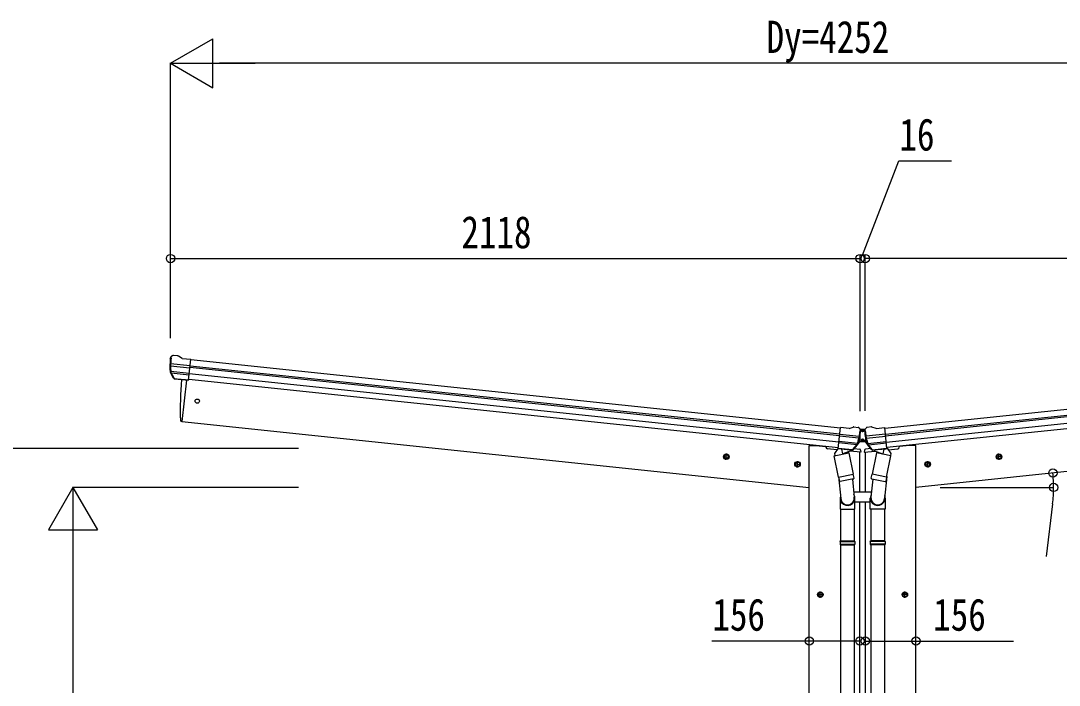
# Model space of a CAD drawing. Units: millimetres, scale not verified. Extents: x -12615 to 12615, y -8910 to 8910.
# Drawn here: x -9501 to -6311, y -2823 to -781 of the extents above; entities that cross this region are included whole.
import ezdxf
from ezdxf.enums import TextEntityAlignment as Align

# ---------------------------------------------------------------- set-up
doc = ezdxf.new("R2010")
doc.units = ezdxf.units.MM
doc.header["$LTSCALE"] = 40
for name, color, linetype in [('0-4_YKK_13', 4, 'Continuous'), ('0-5_YKK_A1', 4, 'Continuous'), ('0-6_YKK_D', 6, 'Continuous')]:
    doc.layers.add(name, color=color, linetype=linetype)
doc.styles.add('ＭＳ ゴシック', font='')
doc.styles.get('ＭＳ ゴシック').set_extended_font_data('MS Gothic')

msp = doc.modelspace()

# ---------------------------------------------------------------- linework, layer by layer
at = {"layer": '0-4_YKK_13'}
for p, q in [((-9042.15, -1818.6), (-9041.84, -1816.75)), ((-9039.9, -1814.21), (-9040.76, -1814.9)), ((-9035.58, -1810.71), (-9039.9, -1814.21)), ((-9035.58, -1810.71), (-9035.58, -1810.71)), ((-9031.91, -1809.62), (-9031.91, -1809.62)), ((-9005.6, -1818.42), (-8979.07, -1821.21)), ((-9041.45, -1841.33), (-8981.85, -1847.59)), ((-8981.23, -1841.74), (-9040.97, -1835.46)), ((-8985.86, -1885.76), (-8979.07, -1821.21)), ((-9031.72, -1879.75), (-9041.84, -1861.49)), ((-9040.61, -1858.08), (-8983.58, -1864.08)), ((-9030.66, -1879.32), (-9040.11, -1861.02)), ((-9039.22, -1862.74), (-8984.05, -1868.54)), ((-9021.66, -1882), (-9029.35, -1881.19)), ((-9029.21, -1880.98), (-8985.84, -1885.54)), ((-9021.41, -1882.12), (-9021.66, -1882)), ((-8996.08, -1884.78), (-9021.41, -1882.12)), ((-8992.74, -1885.04), (-9006.13, -2012.43)), ((-8995.8, -1884.72), (-8996.08, -1884.78)), ((-8985.86, -1885.76), (-8995.8, -1884.72)), ((-9006.13, -2012.43), (-9008.18, -2012.14)), ((-6989.77, -2095.56), (-6982.99, -2031.01)), ((-6956.47, -2033.79), (-6982.99, -2031.01)), ((-6928.9, -2030.66), (-6928.9, -2030.66)), ((-6925.54, -2032.48), (-6925.54, -2032.48)), ((-6925.54, -2032.48), (-6922.04, -2036.8)), ((-6922.2, -2036.61), (-6922.19, -2036.53)), ((-6922.19, -2036.53), (-6907.69, -2036.53)), ((-6922.04, -2036.8), (-6921.34, -2037.66)), ((-6920.75, -2041.57), (-6920.67, -2039.7)), ((-6913.68, -2041.25), (-6912.84, -2041.25)), ((-6909.13, -2041.57), (-6909.21, -2039.7)), ((-6907.84, -2036.8), (-6908.54, -2037.66)), ((-6904.34, -2032.48), (-6907.84, -2036.8)), ((-6907.68, -2036.61), (-6907.69, -2036.53)), ((-6904.34, -2032.48), (-6904.34, -2032.48)), ((-6900.99, -2030.66), (-6900.98, -2030.66)), ((-6873.41, -2033.79), (-6846.89, -2031.01)), ((-6840.11, -2095.56), (-6846.89, -2031.01)), ((-6926.16, -2063.65), (-6985.76, -2057.39)), ((-6985.15, -2051.54), (-6925.41, -2057.81)), ((-6923.77, -2073.53), (-6922.02, -2073.53)), ((-6923.44, -2059.42), (-6923.44, -2071.07)), ((-6921.73, -2074.03), (-6923.44, -2071.07)), ((-6913.68, -2069.95), (-6912.84, -2069.95)), ((-6908.15, -2074.03), (-6906.44, -2071.07)), ((-6907.86, -2073.53), (-6906.47, -2073.53)), ((-6906.44, -2059.42), (-6906.44, -2071.07)), ((-6844.73, -2051.54), (-6904.47, -2057.81)), ((-6903.72, -2063.65), (-6844.12, -2057.39)), ((-7028.02, -2088.61), (-7027.59, -2091.84)), ((-6993.89, -2099.24), (-7023.16, -2096.16)), ((-6990.54, -2094.16), (-7001.74, -2111.09)), ((-6989.61, -2093.98), (-6990.54, -2094.16)), ((-6989.77, -2095.56), (-6979.83, -2096.6)), ((-6946.37, -2099.89), (-6989.75, -2095.33)), ((-6932.79, -2084.14), (-6987.96, -2078.34)), ((-6986.23, -2096.02), (-6987.79, -2095.86)), ((-6930.46, -2079.87), (-6987.5, -2073.87)), ((-6948.69, -2099.97), (-6986.23, -2096.02)), ((-6980.09, -2097.05), (-6977.17, -2111.4)), ((-6979.83, -2096.6), (-6979.58, -2096.72)), ((-6979.58, -2096.72), (-6954.24, -2099.39)), ((-6950.95, -2102.29), (-6975.7, -2112.04)), ((-6959.28, -2105.58), (-6958.63, -2108.81)), ((-6954.24, -2099.39), (-6953.97, -2099.32)), ((-6953.97, -2099.32), (-6946.28, -2100.13)), ((-6920.14, -2106.99), (-6953.87, -2103.45)), ((-6950.48, -2100.43), (-6950.33, -2101.16)), ((-6947.12, -2100.13), (-6948.69, -2099.97)), ((-6944.61, -2098.57), (-6931.56, -2082.64)), ((-6943.67, -2099.21), (-6929.97, -2083.46)), ((-6940.55, -2095.8), (-6923.7, -2097.57)), ((-6928.92, -2080.95), (-6923.77, -2075.03)), ((-6927.85, -2077.43), (-6924.91, -2074.05)), ((-6906.47, -2075.03), (-6923.77, -2075.03)), ((-6921.73, -2074.03), (-6908.15, -2074.03)), ((-6921.04, -2100.16), (-6920.14, -2106.99)), ((-6908.84, -2100.16), (-6909.74, -2106.99)), ((-6909.74, -2106.99), (-6876.01, -2103.45)), ((-6900.75, -2081.61), (-6906.47, -2075.03)), ((-6889.33, -2095.8), (-6906.18, -2097.57)), ((-6901.84, -2078.07), (-6905.34, -2074.05)), ((-6886.21, -2099.21), (-6899.91, -2083.46)), ((-6899.42, -2079.87), (-6842.39, -2073.87)), ((-6885.27, -2098.57), (-6898.32, -2082.64)), ((-6897.09, -2084.14), (-6841.92, -2078.34)), ((-6875.91, -2099.32), (-6883.6, -2100.13)), ((-6883.51, -2099.89), (-6840.13, -2095.33)), ((-6882.76, -2100.13), (-6881.19, -2099.97)), ((-6881.19, -2099.97), (-6843.65, -2096.02)), ((-6879.4, -2100.43), (-6879.55, -2101.16)), ((-6878.93, -2102.29), (-6854.18, -2112.04)), ((-6875.64, -2099.39), (-6875.91, -2099.32)), ((-6850.31, -2096.72), (-6875.64, -2099.39)), ((-6870.6, -2105.58), (-6871.26, -2108.81)), ((-6849.79, -2097.05), (-6852.71, -2111.4)), ((-6850.05, -2096.6), (-6850.31, -2096.72)), ((-6840.11, -2095.56), (-6850.05, -2096.6)), ((-6843.65, -2096.02), (-6842.09, -2095.86)), ((-6840.27, -2093.98), (-6839.35, -2094.16)), ((-6839.35, -2094.16), (-6828.14, -2111.09)), ((-6835.99, -2099.24), (-6806.72, -2096.16)), ((-6801.86, -2088.61), (-6802.29, -2091.84)), ((-7001.99, -2117.63), (-6957.11, -2108.5)), ((-6988.63, -2183.28), (-7001.99, -2117.63)), ((-7001.74, -2111.09), (-7000.47, -2117.32)), ((-6957.11, -2108.5), (-6943.75, -2174.15)), ((-6872.77, -2108.5), (-6886.13, -2174.15)), ((-6827.89, -2117.63), (-6872.77, -2108.5)), ((-6841.25, -2183.28), (-6827.89, -2117.63)), ((-6828.14, -2111.09), (-6829.41, -2117.32)), ((-6989.06, -2181.14), (-6982.41, -2248.89)), ((-6988.63, -2183.28), (-6943.75, -2174.15)), ((-6988.62, -2183.28), (-6986.08, -2195.75)), ((-6942.82, -2188.76), (-6983.78, -2197.09)), ((-6946.16, -2189.44), (-6940.6, -2245.16)), ((-6941.27, -2186.4), (-6943.76, -2174.15)), ((-6941.48, -2187.8), (-6941.48, -2187.8)), ((-6883.72, -2189.44), (-6889.28, -2245.16)), ((-6888.61, -2186.4), (-6886.12, -2174.15)), ((-6888.4, -2187.8), (-6888.4, -2187.8)), ((-6887.06, -2188.76), (-6846.1, -2197.09)), ((-6841.25, -2183.28), (-6886.13, -2174.15)), ((-6840.82, -2181.14), (-6847.47, -2248.89)), ((-6841.26, -2183.28), (-6843.8, -2195.75)), ((-6887.73, -2229.55), (-6942.16, -2229.55)), ((-6984.45, -2247.67), (-6984.45, -2282.32)), ((-6938.45, -2282.32), (-6938.45, -2247.97)), ((-6938.45, -2259.55), (-6891.43, -2259.55)), ((-6891.43, -2282.32), (-6891.43, -2247.97)), ((-6845.43, -2247.67), (-6845.43, -2282.32)), ((-6984.45, -2282.32), (-6938.45, -2282.32)), ((-6982.45, -2282.32), (-6982.45, -2379.07)), ((-6940.45, -2282.32), (-6940.45, -2379.07)), ((-6845.43, -2282.32), (-6891.43, -2282.32)), ((-6889.43, -2282.32), (-6889.43, -2379.07)), ((-6847.43, -2282.32), (-6847.43, -2379.07)), ((-6984.45, -2381.07), (-6983.45, -2379.07)), ((-6984.45, -2381.07), (-6938.45, -2381.07)), ((-6984.45, -2381.07), (-6984.45, -2389.07)), ((-6984.45, -2389.07), (-6938.45, -2389.07)), ((-6984.45, -2389.07), (-6983.45, -2391.07)), ((-6983.45, -2379.07), (-6939.45, -2379.07)), ((-6983.45, -2391.07), (-6939.45, -2391.07)), ((-6982.45, -2391.07), (-6982.45, -3154.95)), ((-6940.45, -2391.07), (-6940.45, -3154.95)), ((-6938.45, -2381.07), (-6939.45, -2379.07)), ((-6891.43, -2381.07), (-6890.43, -2379.07)), ((-6845.43, -2381.07), (-6891.43, -2381.07)), ((-6845.43, -2389.07), (-6891.43, -2389.07)), ((-6846.43, -2379.07), (-6890.43, -2379.07)), ((-6846.43, -2391.07), (-6890.43, -2391.07)), ((-6889.43, -2391.07), (-6889.43, -3154.95)), ((-6847.43, -2391.07), (-6847.43, -3154.95)), ((-6845.43, -2381.07), (-6846.43, -2379.07)), ((-6845.43, -2389.07), (-6846.43, -2391.07)), ((-6845.43, -2381.07), (-6845.43, -2389.07))]:
    msp.add_line(p, q, dxfattribs=at)
for points in [[(-9018.43, -1811.04), (-9018.43, -1811.04), (-9031.91, -1809.62)], [(-9005.6, -1818.42), (-9017.2, -1811.45), (-9017.2, -1811.45)], [(-6956.47, -2033.79), (-6943.67, -2029.39), (-6943.67, -2029.39)], [(-6942.38, -2029.24), (-6942.38, -2029.24), (-6928.9, -2030.66)], [(-6916.2, -2040.41), (-6917.04, -2040.41), (-6917.04, -2041.25), (-6916.2, -2041.25)], [(-6914.52, -2039.57), (-6914.52, -2038.73), (-6915.36, -2038.73), (-6915.36, -2039.57)], [(-6912.84, -2041.25), (-6912.84, -2040.41), (-6913.68, -2040.41)], [(-6887.5, -2029.24), (-6887.5, -2029.24), (-6900.98, -2030.66)], [(-6873.41, -2033.79), (-6886.21, -2029.39), (-6886.21, -2029.39)], [(-6916.2, -2069.11), (-6917.04, -2069.11), (-6917.04, -2069.95), (-6916.2, -2069.95)], [(-6915.36, -2042.09), (-6915.36, -2042.93), (-6914.52, -2042.93), (-6914.52, -2042.09)], [(-6914.52, -2068.27), (-6914.52, -2067.43), (-6915.36, -2067.43), (-6915.36, -2068.27)], [(-6915.36, -2070.79), (-6915.36, -2071.63), (-6914.52, -2071.63), (-6914.52, -2070.79)], [(-6912.84, -2069.95), (-6912.84, -2069.11), (-6913.68, -2069.11)], [(-6938.45, -2381.07), (-6938.45, -2389.07), (-6939.45, -2391.07)], [(-6891.43, -2381.07), (-6891.43, -2389.07), (-6890.43, -2391.07)]]:
    msp.add_lwpolyline(points, dxfattribs=at)
for centre, radius in [((-8959.34, -1949.88), 6.5), ((-6914.94, -2040.83), 3.5), ((-6914.94, -2069.53), 3.5)]:
    msp.add_circle(centre, radius, dxfattribs=at)
for centre, radius, start, end in [((-8841.25, -1839.72), 202, 174, 185.86084), ((-8848.59, -1840.25), 192.44, 173.42422, 178.5729), ((-9032.43, -1814.6), 5, 84.04426, 128.95574), ((-9018.74, -1814.02), 3, 59.02369, 83.97631), ((-9041.64, -1842.67), 1.35, 82.08073, 84.8395), ((-9044.24, -1841.11), 2.74, 355.56588, 0.97849), ((-8841.25, -1839.72), 200.2, 180.46117, 185.79991), ((-9086.24, -1833.35), 45.32, 354.35482, 357.32878), ((-9039.21, -1860.04), 3, 185.86084, 209), ((-9037.45, -1859.64), 3, 185.79991, 207.30889), ((-9029.1, -1878.3), 2.99, 208.99261, 254.7283), ((-8111.53, -1972.22), 900, 174.35014, 182.36081), ((-9007.77, -2009.17), 3, 182.36081, 262), ((-6942.7, -2032.22), 3, 84.02369, 108.97631), ((-7121.65, -2020.45), 202, 342.13916, 354), ((-6929.42, -2035.63), 5, 39.04426, 83.95574), ((-7114.58, -2022.5), 192.44, 349.4271, 354.57578), ((-6916.2, -2039.57), 0.84, 270, 0), ((-6916.2, -2042.09), 0.84, 0, 90), ((-6913.68, -2039.57), 0.84, 180, 270), ((-6913.68, -2042.09), 0.84, 90, 180), ((-6708.23, -2020.45), 202, 186, 197.86084), ((-6715.3, -2022.5), 192.44, 185.42422, 190.5729), ((-6900.46, -2035.63), 5, 96.04426, 140.95574), ((-6887.18, -2032.22), 3, 71.02369, 95.97631), ((-7121.65, -2020.45), 200.2, 342.20009, 347.53883), ((-6926.26, -2065), 1.35, 83.1605, 85.91927), ((-6923.38, -2064.02), 2.74, 167.02151, 172.43412), ((-6880.69, -2065.16), 45.32, 170.67122, 173.64518), ((-6923.77, -2075.03), 1.5, 90, 139), ((-6916.2, -2068.27), 0.84, 270, 0), ((-6916.2, -2070.79), 0.84, 0, 90), ((-6913.68, -2068.27), 0.84, 180, 270), ((-6913.68, -2070.79), 0.84, 90, 180), ((-6906.47, -2075.03), 1.5, 41, 90), ((-6949.19, -2065.16), 45.32, 6.35482, 9.32878), ((-6906.5, -2064.02), 2.74, 7.56588, 12.97849), ((-6903.63, -2065), 1.35, 94.08073, 96.8395), ((-6708.23, -2020.45), 200.2, 192.46117, 197.79991), ((-7022.64, -2091.19), 5, 187.5, 264), ((-6987.74, -2095.36), 0.5, 228.73754, 264), ((-6980.67, -2097.21), 0.604, 15.29405, 86.90158), ((-6951.31, -2101.36), 1, 291.5, 11.5), ((-6949.99, -2100.33), 0.5, 84, 191.5), ((-6947.07, -2099.64), 0.5, 264, 299.26246), ((-6945.93, -2097.25), 2.99, 273.2717, 319.00739), ((-6933.88, -2080.74), 3, 320.69111, 342.20009), ((-6932.24, -2081.49), 3, 319, 342.13916), ((-6924.02, -2100.55), 3, 7.5, 84), ((-6905.86, -2100.55), 3, 96, 172.5), ((-6897.64, -2081.49), 3, 197.86084, 221), ((-6896, -2080.74), 3, 197.79991, 219.30889), ((-6883.95, -2097.25), 2.99, 220.99261, 266.7283), ((-6882.81, -2099.64), 0.5, 240.73754, 276), ((-6879.89, -2100.33), 0.5, 348.5, 96), ((-6878.57, -2101.36), 1, 168.5, 248.5), ((-6849.21, -2097.21), 0.604, 93.09842, 164.70595), ((-6842.14, -2095.36), 0.5, 276, 311.26246), ((-6807.24, -2091.19), 5, 276, 352.5), ((-6976.18, -2111.13), 1.03, 195.53431, 297.46103), ((-6853.71, -2111.13), 1.03, 242.53897, 344.46569), ((-6984.18, -2195.13), 2, 198.03157, 281.5), ((-6943.22, -2186.8), 2, 281.5, 330.09038), ((-6943.17, -2186.82), 1.95, 330.02234, 12.45983), ((-6886.71, -2186.82), 1.95, 167.54017, 209.97766), ((-6886.66, -2186.8), 2, 209.90962, 258.5), ((-6845.7, -2195.13), 2, 258.5, 341.96843), ((-6968.45, -2247.97), 30, 0, 2.54858), ((-6861.43, -2247.97), 30, 177.45142, 180)]:
    msp.add_arc(centre, radius, start, end, dxfattribs=at)
for centre, major_axis, ratio, start_param, end_param in [((-9038.87, -1817.24), (2.34, 1.9), 0.995767, 1.5707963, 2.2972137), ((-9034.49, -1813.69), (-5.88, -1.31), 0.24881, 5.8190815, 5.8226003), ((-9039.89, -1818.21), (0.87, 5.91), 0.020485, 4.7140547, 5.6117533), ((-8843.56, -1861.66), (20.92, 199.05), 0.994373, 1.5554317, 1.5718064), ((-9031.33, -1877.74), (-1.08, 3.13), 0.040856, 4.1415604, 4.1696818), ((-9028.9, -1878), (0.11, 3), 0.642905, 2.0792573, 3.037247), ((-9028.96, -1878.09), (-3.53, -2.11), 0.650902, 0.9542299, 1.0270405), ((-9029.03, -1878.2), (-1.66, -2.51), 0.997631, 0.3902369, 0.4789948), ((-6922.88, -2040.71), (0.38, 5.97), 0.020485, 0.671432, 1.5691306), ((-6927.22, -2035.17), (5.48, -2.51), 0.24881, 0.460585, 0.4641038), ((-6923.67, -2039.55), (-1.9, 2.34), 0.995767, 3.9859716, 4.712389), ((-6906.21, -2039.55), (1.9, 2.34), 0.995767, 1.5707963, 2.2972137), ((-6902.66, -2035.17), (-5.48, -2.51), 0.24881, 5.8190815, 5.8226003), ((-6907, -2040.71), (-0.38, 5.97), 0.020485, 4.7140547, 5.6117533), ((-7123.95, -2042.4), (20.92, 199.05), 0.994373, 4.7113789, 4.7277536), ((-6705.93, -2042.4), (-20.92, 199.05), 0.994373, 1.5554317, 1.5718064), ((-6946.06, -2096.91), (0.51, 2.96), 0.642905, 3.2459383, 4.203928), ((-6945.97, -2097.14), (1.1, -2.8), 0.997631, 5.8041905, 5.8929484), ((-6946.02, -2097.02), (3.02, -2.79), 0.650902, 5.2561448, 5.3289554), ((-6943.63, -2097.17), (1.71, 2.84), 0.040856, 2.1135035, 2.1416249), ((-6886.25, -2097.17), (-1.71, 2.84), 0.040856, 4.1415604, 4.1696818), ((-6883.82, -2096.91), (-0.51, 2.96), 0.642905, 2.0792573, 3.037247), ((-6883.86, -2097.02), (-3.02, -2.79), 0.650902, 0.9542299, 1.0270405), ((-6883.91, -2097.14), (-1.1, -2.8), 0.997631, 0.3902369, 0.4789948), ((-6961.45, -2247.67), (-23, 0), 0.996195, 5.9588909, 9.9444346), ((-6961.45, -2247.67), (-21, 0), 0.996195, 0.0583862, 3.2616355), ((-6868.43, -2247.67), (23, 0), 0.996195, 2.621936, 6.6074797), ((-6868.43, -2247.67), (21, 0), 0.996195, 3.0215498, 6.2247991)]:
    msp.add_ellipse(centre, major_axis=major_axis, ratio=ratio, start_param=start_param, end_param=end_param, dxfattribs=at)
at = {"layer": '0-5_YKK_A1'}
for p, q in [((-6985.61, -2056.07), (-8981.71, -1846.27)), ((-6985.18, -2051.89), (-8981.27, -1842.09)), ((-6983.2, -2033), (-8979.28, -1823.2)), ((-6846.68, -2033), (-4850.6, -1823.2)), ((-6844.7, -2051.89), (-4848.61, -1842.09)), ((-6844.27, -2056.07), (-4848.17, -1846.27)), ((-6987.71, -2075.93), (-8983.8, -1866.13)), ((-6842.17, -2075.93), (-4846.08, -1866.13)), ((-8992.74, -1885.04), (-9006.13, -2012.43)), ((-8985.56, -1882.87), (-6989.47, -2092.67)), ((-4844.33, -1882.87), (-6840.41, -2092.67)), ((-9006.13, -2012.43), (-7078.79, -2215)), ((-4823.75, -2012.43), (-6751.09, -2215)), ((-7079.09, -2086), (-7059.09, -2086)), ((-7078.79, -4714.94), (-7078.79, -2086)), ((-7058.79, -2086), (-7027.94, -2089.24)), ((-7343.75, -2119.78), (-7323.86, -2121.87)), ((-7339.87, -2116.42), (-7333.02, -2113.36)), ((-7334.85, -2130.77), (-7332.76, -2110.88)), ((-7327.73, -2125.24), (-7334.59, -2128.29)), ((-7333.02, -2113.36), (-7326.94, -2117.78)), ((-7326.94, -2117.78), (-7327.73, -2125.24)), ((-7121.08, -2139.41), (-7114.22, -2136.36)), ((-7116.05, -2153.77), (-7113.96, -2133.88)), ((-7114.22, -2136.36), (-7108.15, -2140.77)), ((-6923.29, -2229.55), (-6923.29, -2106.66)), ((-6906.59, -2229.55), (-6906.59, -2106.66)), ((-6715.66, -2136.36), (-6721.73, -2140.77)), ((-6713.83, -2153.77), (-6715.92, -2133.88)), ((-6708.8, -2139.41), (-6715.66, -2136.36)), ((-6486.13, -2119.78), (-6506.03, -2121.87)), ((-6496.86, -2113.36), (-6502.94, -2117.78)), ((-6502.94, -2117.78), (-6502.15, -2125.24)), ((-6502.15, -2125.24), (-6495.3, -2128.29)), ((-6495.03, -2130.77), (-6497.13, -2110.88)), ((-6490.01, -2116.42), (-6496.86, -2113.36)), ((-7124.95, -2142.78), (-7105.06, -2144.87)), ((-7108.93, -2148.24), (-7115.79, -2151.29)), ((-7108.15, -2140.77), (-7108.93, -2148.24)), ((-6704.93, -2142.78), (-6724.82, -2144.87)), ((-6721.73, -2140.77), (-6720.95, -2148.24)), ((-6720.95, -2148.24), (-6714.09, -2151.29)), ((-6923.29, -4714.94), (-6923.29, -2259.55)), ((-6906.59, -4714.94), (-6906.59, -2259.55)), ((-7055.09, -2544.55), (-7035.09, -2544.55)), ((-7051.59, -2540.8), (-7045.09, -2537.05)), ((-7045.09, -2554.55), (-7045.09, -2534.55)), ((-7045.09, -2537.05), (-7038.59, -2540.8)), ((-7038.59, -2548.3), (-7045.09, -2552.06)), ((-7038.59, -2540.8), (-7038.59, -2548.3)), ((-6775.09, -2544.55), (-6795.09, -2544.55)), ((-6785.09, -2537.05), (-6791.59, -2540.8)), ((-6791.59, -2540.8), (-6791.59, -2548.3)), ((-6791.59, -2548.3), (-6785.09, -2552.06)), ((-6785.09, -2554.55), (-6785.09, -2534.55)), ((-6778.59, -2540.8), (-6785.09, -2537.05))]:
    msp.add_line(p, q, dxfattribs=at)
for points in [[(-6751.09, -4714.94), (-6751.09, -2086), (-6771.09, -2086), (-6801.95, -2089.24)], [(-7334.59, -2128.29), (-7340.66, -2123.88), (-7339.87, -2116.42)], [(-6495.3, -2128.29), (-6489.22, -2123.88), (-6490.01, -2116.42)], [(-7115.79, -2151.29), (-7121.86, -2146.88), (-7121.08, -2139.41)], [(-6714.09, -2151.29), (-6708.02, -2146.88), (-6708.8, -2139.41)], [(-7045.09, -2552.06), (-7051.59, -2548.3), (-7051.59, -2540.8)], [(-6785.09, -2552.06), (-6778.59, -2548.3), (-6778.59, -2540.8)]]:
    msp.add_lwpolyline(points, dxfattribs=at)
for centre, radius in [((-7333.8, -2120.83), 8.5), ((-7333.8, -2120.83), 7.7), ((-7333.8, -2120.83), 6.5), ((-7115.01, -2143.82), 8.5), ((-7115.01, -2143.82), 7.7), ((-7115.01, -2143.82), 6.5), ((-6714.87, -2143.82), 8.5), ((-6714.87, -2143.82), 7.7), ((-6714.87, -2143.82), 6.5), ((-6496.08, -2120.83), 8.5), ((-6496.08, -2120.83), 7.7), ((-6496.08, -2120.83), 6.5), ((-7045.09, -2544.55), 8.5), ((-7045.09, -2544.55), 7.7), ((-7045.09, -2544.55), 6.5), ((-6785.09, -2544.55), 8.5), ((-6785.09, -2544.55), 7.7), ((-6785.09, -2544.55), 6.5)]:
    msp.add_circle(centre, radius, dxfattribs=at)
at = {"layer": '0-6_YKK_D'}
for p, q in [((-9041.18, -911.6), (-8911.27, -836.6)), ((-8911.27, -986.6), (-8911.27, -836.6)), ((-9041.18, -1756.28), (-9041.18, -910.6)), ((-9041.18, -911.6), (-8911.27, -986.6)), ((-9041.18, -911.6), (-8781.37, -911.6)), ((-4938.71, -911.6), (-8891.18, -911.6)), ((-9041.18, -1756.28), (-9041.18, -1510.6)), ((-9041.18, -1511.6), (-6922.79, -1511.6)), ((-6922.94, -1979.02), (-6922.94, -1500.6)), ((-6922.94, -1501.6), (-6906.95, -1501.6)), ((-6922.79, -1980.36), (-6922.79, -1510.6)), ((-6907.09, -1980.16), (-6907.09, -1510.6)), ((-4788.71, -1511.6), (-6907.09, -1511.6)), ((-6906.95, -1978.98), (-6906.95, -1500.6)), ((-8648.47, -2095.51), (-10042.18, -2095.51)), ((-9341.18, -2215), (-9416.18, -2344.9)), ((-8648.47, -2215), (-9342.18, -2215)), ((-9341.18, -2215), (-9266.18, -2344.9)), ((-9341.18, -2215), (-9341.18, -2474.81)), ((-6676.73, -2215), (-6327.18, -2215)), ((-6331.25, -2265.91), (-6350.8, -2427.13)), ((-9416.18, -2344.9), (-9266.18, -2344.9)), ((-9341.18, -2365), (-9341.18, -4065))]:
    msp.add_line(p, q, dxfattribs=at)
for points in [[(-6914.94, -1501.6), (-6803.99, -1211.6), (-6641.59, -1211.6)], [(-6923.29, -2687.15), (-7078.79, -2687.15), (-7378.59, -2687.15)], [(-6906.59, -2687.15), (-6751.09, -2687.15), (-6451.29, -2687.15)]]:
    msp.add_lwpolyline(points, dxfattribs=at)
for centre in [(-9041.18, -1511.6), (-6922.79, -1511.6), (-6907.09, -1511.6), (-6330.49, -2170.79), (-6328.18, -2215), (-7078.79, -2687.15), (-6923.29, -2687.15), (-6906.59, -2687.15), (-6751.09, -2687.15)]:
    msp.add_circle(centre, 12.75, dxfattribs=at)
for start, end in [(0, 6), (353.08641, 0)]:
    msp.add_arc((-6751.09, -2215), 422.91, start, end, dxfattribs=at)

# ---------------------------------------------------------------- texts
at = {"layer": '0-6_YKK_D', "style": 'ＭＳ ゴシック', "width": 0.8}
for s, p in [('Dy=4252', (-7210.14, -909.6)), ('16', (-6801.99, -1209.6)), ('2118', (-8147.58, -1509.6)), ('156', (-7376.59, -2685.15)), ('156', (-6698.09, -2685.15))]:
    msp.add_text(s, height=98.97, dxfattribs=at).set_placement(p, align=Align.BOTTOM_LEFT)

doc.saveas('drawing.dxf')
